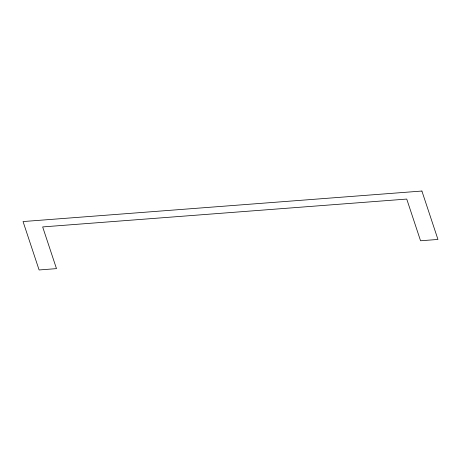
<?xml version="1.0" encoding="UTF-8"?>
<svg xmlns="http://www.w3.org/2000/svg" width="461" height="461" viewBox="0 0 461 461"><rect width="100%" height="100%" fill="white"/><g stroke="black" fill="none" stroke-linecap="round" stroke-linejoin="round"><path stroke-width="0.69" d="M421.901 191.038L23.05 221.557L39.099 269.962L56.484 268.63L42.66 226.927L406.735 199.066L420.559 240.775L437.95 239.443L421.901 191.038"/></g></svg>
